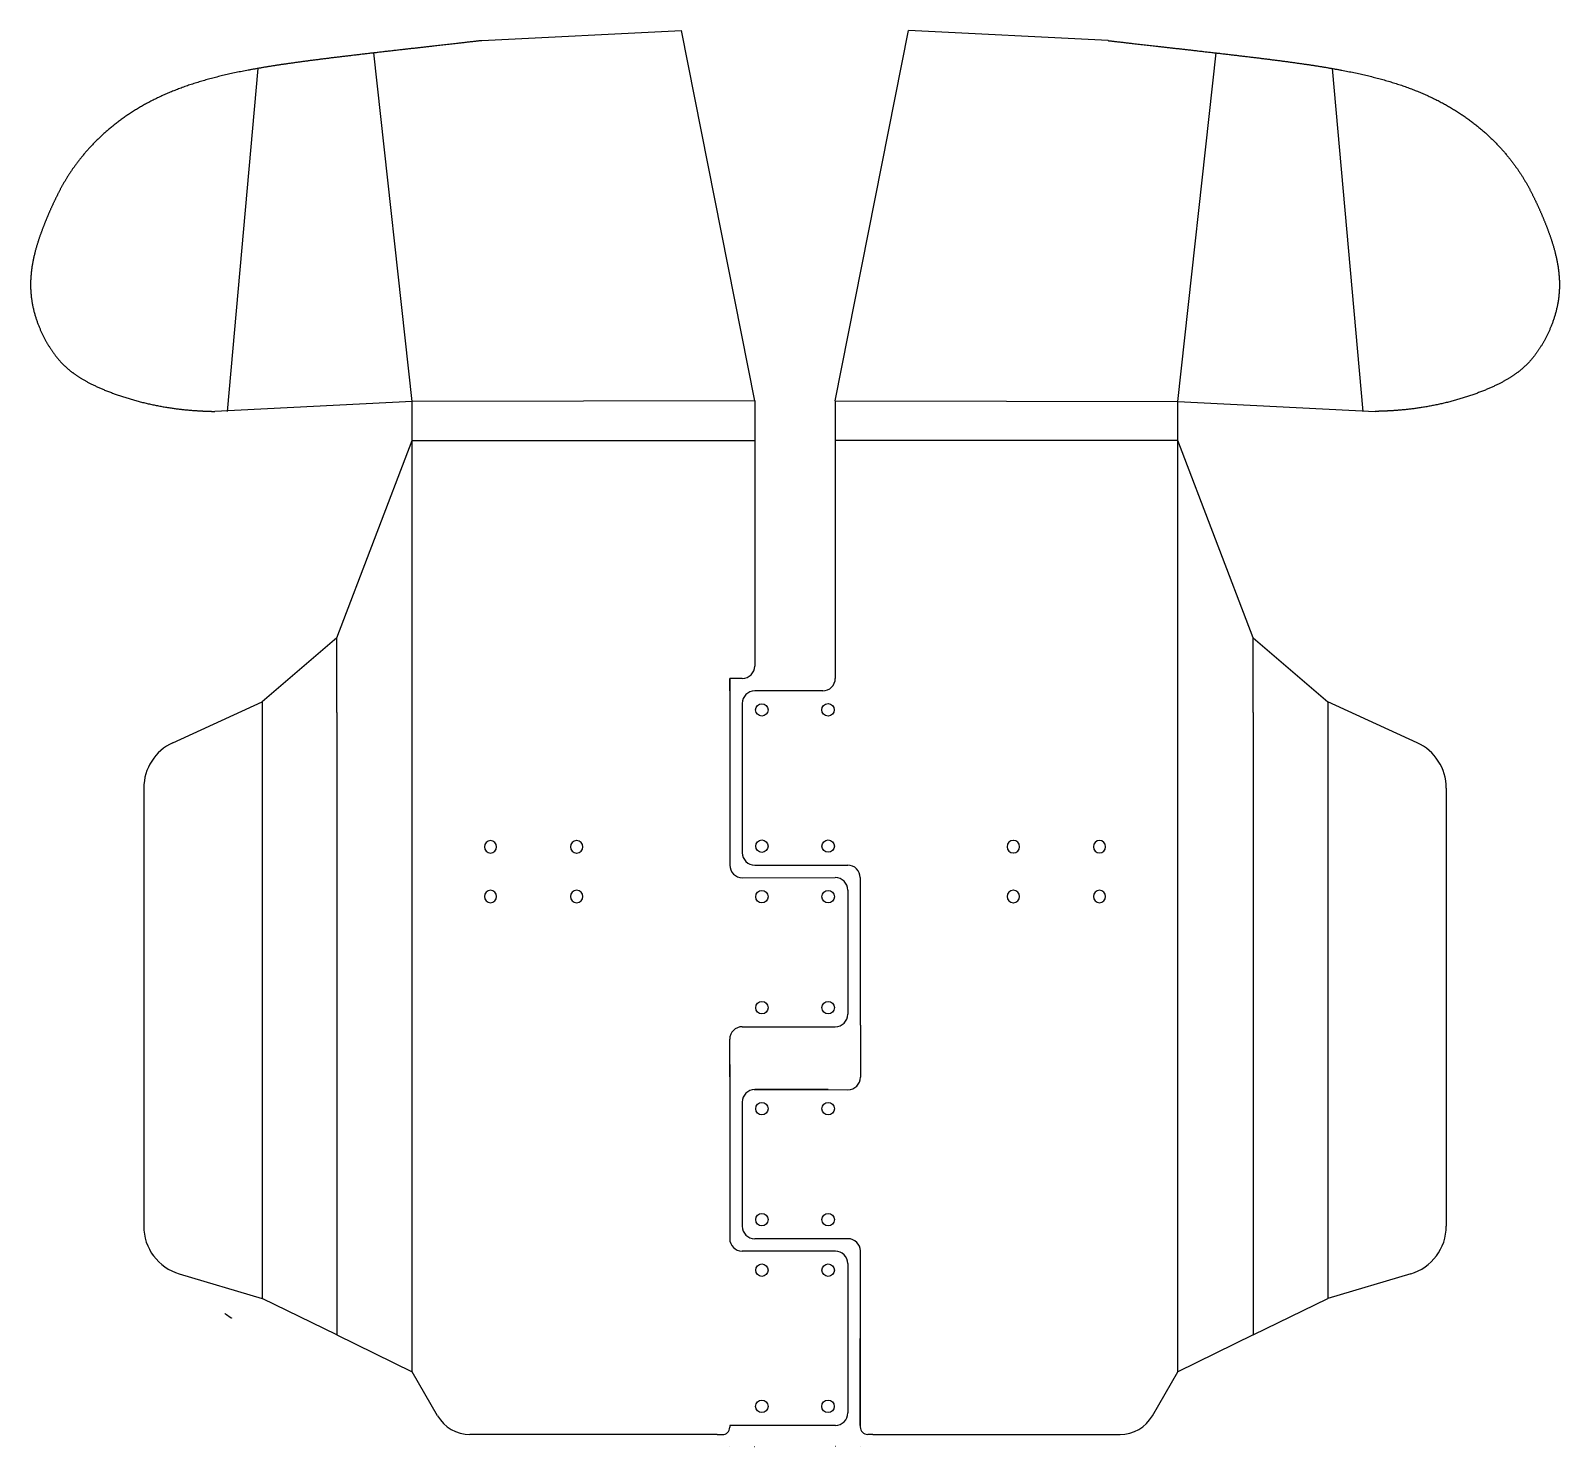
# Model space of a CAD drawing. Header units: millimetres. Extents: x 477 to 1091, y -55 to 514.
import ezdxf

# ---------------------------------------------------------------- set-up
doc = ezdxf.new("R2010")
doc.units = ezdxf.units.MM
doc.layers.get('0').update_dxf_attribs({"linetype": 'CONTINUOUS'})

msp = doc.modelspace()

# ---------------------------------------------------------------- linework, layer by layer
for p, q in [((658.37, 509.85), (738.57, 513.89)), ((767.93, 365.19), (738.57, 513.89)), ((800.25, 365.19), (829.61, 513.89)), ((909.81, 509.85), (829.61, 513.89)), ((630.4, 364.85), (614.93, 504.89)), ((937.78, 364.85), (953.26, 504.89)), ((568.42, 498.68), (556.15, 360.87)), ((999.76, 498.68), (1012.04, 360.87)), ((630.4, 364.85), (551.08, 360.92)), ((767.93, 365.19), (630.4, 364.85)), ((630.4, -24.79), (630.4, 364.85)), ((767.93, 365.19), (767.93, 355.19)), ((800.25, 365.19), (937.78, 364.85)), ((800.25, 365.19), (800.25, 355.19)), ((937.78, -24.79), (937.78, 364.85)), ((937.78, 364.85), (1017.11, 360.92)), ((767.93, 355.19), (767.93, 349.2)), ((800.25, 355.19), (800.25, 349.2)), ((600.1, 270.01), (630.4, 349.2)), ((630.4, 349.2), (767.93, 349.2)), ((767.93, 349.2), (767.92, 258.66)), ((937.78, 349.2), (800.25, 349.2)), ((800.25, 349.2), (800.25, 339.47)), ((800.25, 344.55), (800.25, 344.55)), ((968.09, 270.01), (937.78, 349.2)), ((800.24, 339.47), (800.26, 339.47)), ((800.26, 339.47), (800.26, 253.66)), ((600.1, 270.01), (570.09, 244.28)), ((600.1, 240), (600.1, 270.01)), ((968.09, 270.01), (998.09, 244.28)), ((968.09, 240), (968.09, 270.01)), ((757.92, 253.66), (757.91, 178.65)), ((762.92, 253.66), (757.92, 253.66)), ((757.92, 248.66), (757.92, 253.66)), ((795.26, 248.66), (767.94, 248.66)), ((534.26, 227.81), (570.09, 244.28)), ((570.09, 244.28), (570.09, 4.63)), ((600.1, 240), (600.1, -10)), ((762.94, 243.66), (762.93, 183.65)), ((968.09, 240), (968.09, -10)), ((1033.92, 227.81), (998.09, 244.28)), ((998.09, 244.28), (998.09, 4.63)), ((522.62, 209.65), (522.56, 33.68)), ((1045.57, 209.65), (1045.62, 33.68)), ((767.93, 178.65), (805.27, 178.65)), ((762.91, 173.64), (800.26, 173.65)), ((810.27, 173.65), (810.29, 114.41)), ((805.26, 168.65), (805.27, 118.78)), ((762.89, 113.77), (800.27, 113.78)), ((810.29, 114.41), (810.34, 114.41)), ((810.34, 114.41), (810.33, 93.48)), ((757.9, 93.63), (757.89, 108.77)), ((757.9, 98.64), (757.88, 28.64)), ((810.29, 103.63), (810.29, 103.63)), ((767.66, 88.5), (805.33, 88.48)), ((797.39, 88.51), (767.91, 88.51)), ((762.91, 83.51), (762.9, 33.64)), ((805.33, 28.63), (767.9, 28.64)), ((800.29, 23.64), (762.88, 23.64)), ((805.29, 18.64), (805.3, -41.36)), ((810.29, 24.22), (810.29, 10.86)), ((810.3, 24.14), (810.31, -46.37)), ((810.33, 23.63), (810.3, 23.63)), ((810.31, -46.37), (810.33, 23.63)), ((810.33, 23.63), (810.33, 23.63)), ((536.87, 14.5), (570.09, 4.63)), ((1031.32, 14.5), (998.09, 4.63)), ((600.1, -10), (570.09, 4.63)), ((968.09, -10), (998.09, 4.63)), ((600.1, -10), (630.4, -24.79)), ((968.09, -10), (937.78, -24.79)), ((640.58, -42.48), (630.4, -24.79)), ((927.61, -42.48), (937.78, -24.79)), ((757.87, -46.36), (757.87, -47.07)), ((800.3, -46.36), (757.87, -46.36)), ((810.31, -46.37), (810.32, -47)), ((752.85, -50.06), (653.58, -50)), ((752.85, -50.06), (754.87, -50.07)), ((757.86, -54.79), (757.86, -54.81)), ((767.86, -54.79), (767.86, -54.81)), ((767.86, -54.79), (767.93, -54.79)), ((800.32, -54.79), (800.26, -54.79)), ((800.32, -54.79), (800.32, -54.81)), ((810.32, -54.79), (810.32, -54.81)), ((815.32, -50), (813.32, -50)), ((815.32, -50), (914.6, -50))]:
    msp.add_line(p, q)
for centre in [(770.76, 241.02), (797.36, 241.04), (770.8, 186.3), (797.39, 186.32), (770.8, 165.99), (797.39, 165.99), (770.81, 121.42), (797.4, 121.44), (770.8, 80.85), (797.39, 80.85), (770.8, 36.28), (797.39, 36.28), (770.8, 16), (797.39, 15.99), (770.76, -38.72), (797.36, -38.73)]:
    msp.add_circle(centre, 2.5)
for centre, radius, start, end in [((762.92, 258.66), 5, 270, 359.98951), ((795.26, 253.66), 5, -90.01049, 0.01049), ((767.94, 243.66), 5, 89.98951, 179.98951), ((542.62, 209.64), 20, 114.68933, 179.98254), ((1025.57, 209.64), 20, 0.01746, 65.31067), ((762.91, 178.64), 5, 179.98951, 270.01049), ((767.93, 183.65), 5, 179.98951, 270.01049), ((805.27, 173.65), 5, 0.01049, 90.01049), ((800.26, 168.65), 5, 0.01049, 90.01049), ((800.27, 118.78), 5, -89.98951, 0.01049), ((762.89, 108.77), 5, 90.01049, 180.01049), ((805.29, 103.63), 5, 0, 0.01049), ((805.33, 93.48), 5, 269.96742, 359.96742), ((767.91, 83.51), 5, 89.98951, 179.98951), ((542.56, 33.67), 20, 179.98254, 253.46052), ((767.9, 33.64), 5, 179.98951, 269.98951), ((1025.62, 33.67), 20, -73.46052, 0.01746), ((762.88, 28.64), 5, 179.98951, 269.98951), ((805.33, 23.63), 5, 0, 89.98951), ((800.29, 18.64), 5, 0.01049, 89.98951), ((653.58, -35), 15, 209.90712, 270.00012), ((800.3, -41.36), 5, -90.01049, 0.01049), ((914.6, -35), 15, 269.99988, 330.09288), ((754.87, -47.07), 3, 269.96336, 359.96336), ((813.32, -47), 3, 180.06951, 270)]:
    msp.add_arc(centre, radius, start, end)
for centre, major_axis, ratio, start_param, end_param in [((661.92, 186.04), (0, -2.52), 0.999685, 3.181502, 6.243276), ((661.72, 186.04), (0, 2.52), 0.999685, 3.181502, 6.243276), ((696.46, 186.05), (0, -2.52), 0.999955, 3.15666, 6.268118), ((696.39, 186.05), (0, -2.52), 0.999955, 0.015067, 3.126525), ((871.8, 186.08), (0, -2.52), 0.999955, 3.15666, 6.268118), ((871.72, 186.08), (0, -2.52), 0.999955, 0.015067, 3.126525), ((906.47, 186.08), (0, 2.52), 0.999685, 0.039909, 3.101684), ((906.27, 186.08), (0, -2.52), 0.999685, 0.039909, 3.101684), ((661.93, 166.04), (0, -2.52), 0.999685, 3.181502, 6.243276), ((661.73, 166.04), (0, 2.52), 0.999685, 3.181502, 6.243276), ((696.47, 166.05), (0, -2.52), 0.999955, 3.15666, 6.268118), ((696.4, 166.05), (0, -2.52), 0.999955, 0.015067, 3.126525), ((871.8, 166.08), (0, -2.52), 0.999955, 3.15666, 6.268118), ((871.72, 166.08), (0, -2.52), 0.999955, 0.015067, 3.126525), ((906.47, 166.08), (0, 2.52), 0.999685, 0.039909, 3.101684), ((906.27, 166.08), (0, -2.52), 0.999685, 0.039909, 3.101684)]:
    msp.add_ellipse(centre, major_axis=major_axis, ratio=ratio, start_param=start_param, end_param=end_param)
for points in [[(658.37, 509.85), (656.2, 509.6), (651.87, 509.11), (645.47, 508.38), (637.13, 507.43), (627, 506.28), (617.17, 505.16), (607.65, 504.05), (598.42, 502.95), (589.5, 501.84), (580.87, 500.67), (572.54, 499.42), (564.49, 498.03), (556.71, 496.44), (549.22, 494.61), (542.01, 492.47), (535.09, 490), (528.49, 487.15), (522.24, 483.91), (516.37, 480.3), (510.93, 476.34), (505.96, 472.1), (501.52, 467.68), (497.63, 463.23), (494.3, 458.83), (491.49, 454.54), (489.09, 450.29), (486.91, 445.93), (484.77, 441.25), (482.6, 436.09), (480.46, 430.39), (478.6, 424.23), (477.33, 417.8), (476.91, 411.29), (477.47, 404.94), (478.91, 398.96), (481.01, 393.5), (483.48, 388.66), (486.14, 384.46), (489.02, 380.83), (492.35, 377.62), (496.38, 374.69), (501.29, 371.92), (507.06, 369.32), (513.51, 366.94), (520.4, 364.89), (527.47, 363.24), (534.53, 362.05), (540.65, 361.39), (545.33, 361.1), (548.63, 360.98), (550.54, 360.93), (551.08, 360.92)], [(909.81, 509.85), (911.99, 509.6), (916.31, 509.11), (922.71, 508.38), (931.06, 507.43), (941.19, 506.28), (951.01, 505.16), (960.54, 504.05), (969.76, 502.95), (978.68, 501.84), (987.31, 500.67), (995.65, 499.42), (1003.7, 498.03), (1011.47, 496.44), (1018.97, 494.61), (1026.18, 492.47), (1033.1, 490), (1039.7, 487.15), (1045.95, 483.91), (1051.82, 480.3), (1057.25, 476.34), (1062.22, 472.1), (1066.67, 467.68), (1070.56, 463.23), (1073.88, 458.83), (1076.69, 454.54), (1079.09, 450.29), (1081.28, 445.93), (1083.41, 441.25), (1085.59, 436.09), (1087.73, 430.39), (1089.58, 424.23), (1090.85, 417.8), (1091.28, 411.29), (1090.72, 404.94), (1089.27, 398.96), (1087.18, 393.5), (1084.71, 388.66), (1082.04, 384.46), (1079.16, 380.83), (1075.84, 377.62), (1071.81, 374.69), (1066.9, 371.92), (1061.13, 369.32), (1054.68, 366.94), (1047.79, 364.89), (1040.71, 363.24), (1033.65, 362.05), (1027.53, 361.39), (1022.85, 361.1), (1019.56, 360.98), (1017.64, 360.93), (1017.11, 360.92)]]:
    msp.add_open_spline(points, degree=5, knots=[0, 0, 0, 0, 0, 0, 0.0181818, 0.0363636, 0.0545455, 0.0727273, 0.0909091, 0.1090909, 0.1272727, 0.1454545, 0.1636364, 0.1818182, 0.2, 0.2181818, 0.2363636, 0.2545455, 0.2727273, 0.2909091, 0.3090909, 0.3272727, 0.3454545, 0.3636364, 0.3818182, 0.4, 0.4181818, 0.4363636, 0.4545455, 0.4727273, 0.4909091, 0.5090909, 0.5272727, 0.5454545, 0.5636364, 0.5818182, 0.6, 0.6181818, 0.6363636, 0.6545455, 0.6727273, 0.6909091, 0.7090909, 0.7272727, 0.7454545, 0.7636364, 0.7818182, 0.8, 0.8181818, 0.8363636, 0.8545455, 0.8615669, 0.8615669, 0.8615669, 0.8615669, 0.8615669, 0.8615669])
msp.add_open_spline([(555.14, -1.36), (555.24, -1.44), (555.46, -1.6), (555.79, -1.83), (556.22, -2.14), (556.77, -2.53), (557.22, -2.84), (557.55, -3.06), (557.78, -3.21), (557.89, -3.29)], degree=5)

doc.saveas('drawing.dxf')
